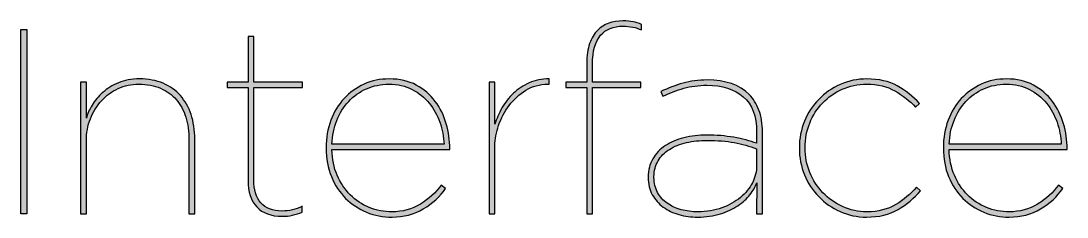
# Model space of a CAD drawing. Extents: x 25 to 347, y 67 to 397.
# Drawn here: x 27.5 to 110.2, y 380.4 to 395.9 of the extents above; entities that cross this region are included whole.
import ezdxf

# ---------------------------------------------------------------- set-up
doc = ezdxf.new("R2010")
doc.units = 0
doc.header["$MEASUREMENT"] = 0
doc.layers.add('PART_NUMBER', color=7, linetype='CONTINUOUS')

# ---------------------------------------------------------------- blocks, each defined once
blk = doc.blocks.new('BLOCK_26')
at = {"layer": 'PART_NUMBER'}
h = blk.add_hatch(color=253, dxfattribs=at)
h.dxf.hatch_style = 2
h.paths.add_polyline_path([(27.501, 395.266), (27.96, 395.266), (27.96, 380.663), (27.501, 380.663)])
blk.add_lwpolyline([(27.501, 395.266), (27.96, 395.266), (27.96, 380.663), (27.501, 380.663), (27.501, 395.266)], dxfattribs=at)
blk = doc.blocks.new('BLOCK_27')
at = {"layer": 'PART_NUMBER'}
h = blk.add_hatch(color=253, dxfattribs=at)
h.dxf.hatch_style = 2
edge = h.paths.add_edge_path()
edge.add_spline(control_points=[(32.216, 391.094), (32.216, 391.094), (32.675, 391.094), (32.675, 391.094), (32.675, 391.094), (32.675, 388.236), (32.675, 388.236), (32.758, 388.556), (32.908, 388.896), (33.124, 389.258), (33.339, 389.62), (33.62, 389.957), (33.968, 390.27), (34.316, 390.583), (34.73, 390.84), (35.21, 391.042), (35.689, 391.243), (36.242, 391.344), (36.868, 391.344), (37.577, 391.344), (38.203, 391.23), (38.746, 391), (39.288, 390.771), (39.744, 390.447), (40.112, 390.03), (40.481, 389.613), (40.762, 389.112), (40.957, 388.528), (41.152, 387.944), (41.249, 387.29), (41.249, 386.567), (41.249, 386.567), (41.249, 380.663), (41.249, 380.663), (41.249, 380.663), (40.79, 380.663), (40.79, 380.663), (40.79, 380.663), (40.79, 386.525), (40.79, 386.525), (40.79, 387.179), (40.707, 387.777), (40.541, 388.319), (40.374, 388.862), (40.124, 389.324), (39.792, 389.707), (39.458, 390.089), (39.042, 390.388), (38.543, 390.604), (38.044, 390.819), (37.468, 390.927), (36.816, 390.927), (36.233, 390.927), (35.692, 390.812), (35.193, 390.583), (34.693, 390.353), (34.256, 390.033), (33.881, 389.623), (33.507, 389.213), (33.212, 388.736), (32.997, 388.194), (32.782, 387.652), (32.675, 387.068), (32.675, 386.442), (32.675, 386.442), (32.675, 380.663), (32.675, 380.663), (32.675, 380.663), (32.216, 380.663), (32.216, 380.663), (32.216, 380.663), (32.216, 391.094), (32.216, 391.094)], knot_values=[0, 0, 0, 0, 1, 1, 1, 2, 2, 2, 3, 3, 3, 4, 4, 4, 5, 5, 5, 6, 6, 6, 7, 7, 7, 8, 8, 8, 9, 9, 9, 10, 10, 10, 11, 11, 11, 12, 12, 12, 13, 13, 13, 14, 14, 14, 15, 15, 15, 16, 16, 16, 17, 17, 17, 18, 18, 18, 19, 19, 19, 20, 20, 20, 21, 21, 21, 22, 22, 22, 23, 23, 23, 24, 24, 24, 24], degree=3, periodic=1)
blk.add_open_spline([(32.216, 391.094), (32.216, 391.094), (32.675, 391.094), (32.675, 391.094), (32.675, 391.094), (32.675, 388.236), (32.675, 388.236), (32.758, 388.556), (32.908, 388.896), (33.124, 389.258), (33.339, 389.62), (33.62, 389.957), (33.968, 390.27), (34.316, 390.583), (34.73, 390.84), (35.21, 391.042), (35.689, 391.243), (36.242, 391.344), (36.868, 391.344), (37.577, 391.344), (38.203, 391.23), (38.746, 391), (39.288, 390.771), (39.744, 390.447), (40.112, 390.03), (40.481, 389.613), (40.762, 389.112), (40.957, 388.528), (41.152, 387.944), (41.249, 387.29), (41.249, 386.567), (41.249, 386.567), (41.249, 380.663), (41.249, 380.663), (41.249, 380.663), (40.79, 380.663), (40.79, 380.663), (40.79, 380.663), (40.79, 386.525), (40.79, 386.525), (40.79, 387.179), (40.707, 387.777), (40.541, 388.319), (40.374, 388.862), (40.124, 389.324), (39.792, 389.707), (39.458, 390.089), (39.042, 390.388), (38.543, 390.604), (38.044, 390.819), (37.468, 390.927), (36.816, 390.927), (36.233, 390.927), (35.692, 390.812), (35.193, 390.583), (34.693, 390.353), (34.256, 390.033), (33.881, 389.623), (33.507, 389.213), (33.212, 388.736), (32.997, 388.194), (32.782, 387.652), (32.675, 387.068), (32.675, 386.442), (32.675, 386.442), (32.675, 380.663), (32.675, 380.663), (32.675, 380.663), (32.216, 380.663), (32.216, 380.663), (32.216, 380.663), (32.216, 391.094), (32.216, 391.094)], degree=3, knots=[0, 0, 0, 0, 1, 1, 1, 2, 2, 2, 3, 3, 3, 4, 4, 4, 5, 5, 5, 6, 6, 6, 7, 7, 7, 8, 8, 8, 9, 9, 9, 10, 10, 10, 11, 11, 11, 12, 12, 12, 13, 13, 13, 14, 14, 14, 15, 15, 15, 16, 16, 16, 17, 17, 17, 18, 18, 18, 19, 19, 19, 20, 20, 20, 21, 21, 21, 22, 22, 22, 23, 23, 23, 24, 24, 24, 24], dxfattribs=at)
blk = doc.blocks.new('BLOCK_28')
at = {"layer": 'PART_NUMBER'}
h = blk.add_hatch(color=253, dxfattribs=at)
h.dxf.hatch_style = 2
edge = h.paths.add_edge_path()
edge.add_spline(control_points=[(48.155, 380.475), (47.278, 380.475), (46.611, 380.721), (46.152, 381.214), (45.693, 381.707), (45.463, 382.411), (45.463, 383.327), (45.463, 383.327), (45.463, 390.677), (45.463, 390.677), (45.463, 390.677), (43.815, 390.677), (43.815, 390.677), (43.815, 390.677), (43.815, 391.094), (43.815, 391.094), (43.815, 391.094), (45.463, 391.094), (45.463, 391.094), (45.463, 391.094), (45.463, 394.703), (45.463, 394.703), (45.463, 394.703), (45.922, 394.703), (45.922, 394.703), (45.922, 394.703), (45.922, 391.094), (45.922, 391.094), (45.922, 391.094), (49.782, 391.094), (49.782, 391.094), (49.782, 391.094), (49.782, 390.677), (49.782, 390.677), (49.782, 390.677), (45.922, 390.677), (45.922, 390.677), (45.922, 390.677), (45.922, 383.37), (45.922, 383.37), (45.922, 382.579), (46.106, 381.968), (46.475, 381.538), (46.843, 381.107), (47.403, 380.892), (48.155, 380.892), (48.711, 380.892), (49.239, 381.017), (49.74, 381.268), (49.74, 381.268), (49.74, 380.809), (49.74, 380.809), (49.253, 380.586), (48.725, 380.475), (48.155, 380.475)], knot_values=[0, 0, 0, 0, 1, 1, 1, 2, 2, 2, 3, 3, 3, 4, 4, 4, 5, 5, 5, 6, 6, 6, 7, 7, 7, 8, 8, 8, 9, 9, 9, 10, 10, 10, 11, 11, 11, 12, 12, 12, 13, 13, 13, 14, 14, 14, 15, 15, 15, 16, 16, 16, 17, 17, 17, 18, 18, 18, 18], degree=3, periodic=1)
blk.add_open_spline([(48.155, 380.475), (47.278, 380.475), (46.611, 380.721), (46.152, 381.214), (45.693, 381.707), (45.463, 382.411), (45.463, 383.327), (45.463, 383.327), (45.463, 390.677), (45.463, 390.677), (45.463, 390.677), (43.815, 390.677), (43.815, 390.677), (43.815, 390.677), (43.815, 391.094), (43.815, 391.094), (43.815, 391.094), (45.463, 391.094), (45.463, 391.094), (45.463, 391.094), (45.463, 394.703), (45.463, 394.703), (45.463, 394.703), (45.922, 394.703), (45.922, 394.703), (45.922, 394.703), (45.922, 391.094), (45.922, 391.094), (45.922, 391.094), (49.782, 391.094), (49.782, 391.094), (49.782, 391.094), (49.782, 390.677), (49.782, 390.677), (49.782, 390.677), (45.922, 390.677), (45.922, 390.677), (45.922, 390.677), (45.922, 383.37), (45.922, 383.37), (45.922, 382.579), (46.106, 381.968), (46.475, 381.538), (46.843, 381.107), (47.403, 380.892), (48.155, 380.892), (48.711, 380.892), (49.239, 381.017), (49.74, 381.268), (49.74, 381.268), (49.74, 380.809), (49.74, 380.809), (49.253, 380.586), (48.725, 380.475), (48.155, 380.475)], degree=3, knots=[0, 0, 0, 0, 1, 1, 1, 2, 2, 2, 3, 3, 3, 4, 4, 4, 5, 5, 5, 6, 6, 6, 7, 7, 7, 8, 8, 8, 9, 9, 9, 10, 10, 10, 11, 11, 11, 12, 12, 12, 13, 13, 13, 14, 14, 14, 15, 15, 15, 16, 16, 16, 17, 17, 17, 18, 18, 18, 18], dxfattribs=at)
blk = doc.blocks.new('BLOCK_29')
at = {"layer": 'PART_NUMBER'}
h = blk.add_hatch(color=253, dxfattribs=at)
h.dxf.hatch_style = 2
edge = h.paths.add_edge_path()
edge.add_spline(control_points=[(56.854, 380.412), (56.144, 380.412), (55.473, 380.541), (54.841, 380.798), (54.208, 381.055), (53.655, 381.421), (53.182, 381.894), (52.709, 382.366), (52.333, 382.94), (52.056, 383.615), (51.777, 384.289), (51.638, 385.044), (51.638, 385.878), (51.638, 385.878), (51.638, 385.92), (51.638, 385.92), (51.638, 386.685), (51.763, 387.401), (52.013, 388.069), (52.262, 388.736), (52.61, 389.31), (53.053, 389.79), (53.498, 390.27), (54.025, 390.649), (54.636, 390.927), (55.247, 391.205), (55.913, 391.344), (56.634, 391.344), (57.454, 391.344), (58.165, 391.181), (58.768, 390.854), (59.372, 390.527), (59.871, 390.099), (60.267, 389.571), (60.663, 389.042), (60.954, 388.451), (61.142, 387.798), (61.329, 387.144), (61.423, 386.49), (61.423, 385.837), (61.423, 385.837), (61.423, 385.753), (61.423, 385.753), (61.423, 385.753), (52.097, 385.753), (52.097, 385.753), (52.111, 385.002), (52.251, 384.324), (52.515, 383.719), (52.78, 383.114), (53.125, 382.596), (53.55, 382.165), (53.975, 381.734), (54.474, 381.403), (55.046, 381.174), (55.617, 380.944), (56.224, 380.83), (56.865, 380.83), (57.673, 380.83), (58.416, 381.035), (59.092, 381.445), (59.768, 381.855), (60.315, 382.353), (60.733, 382.937), (60.733, 382.937), (61.089, 382.686), (61.089, 382.686), (60.644, 382.032), (60.056, 381.49), (59.326, 381.059), (58.596, 380.628), (57.772, 380.412), (56.854, 380.412)], knot_values=[0, 0, 0, 0, 1, 1, 1, 2, 2, 2, 3, 3, 3, 4, 4, 4, 5, 5, 5, 6, 6, 6, 7, 7, 7, 8, 8, 8, 9, 9, 9, 10, 10, 10, 11, 11, 11, 12, 12, 12, 13, 13, 13, 14, 14, 14, 15, 15, 15, 16, 16, 16, 17, 17, 17, 18, 18, 18, 19, 19, 19, 20, 20, 20, 21, 21, 21, 22, 22, 22, 23, 23, 23, 24, 24, 24, 24], degree=3, periodic=1)
edge = h.paths.add_edge_path()
edge.add_spline(control_points=[(60.964, 386.17), (60.936, 386.766), (60.824, 387.347), (60.629, 387.915), (60.434, 388.483), (60.155, 388.988), (59.793, 389.432), (59.43, 389.874), (58.98, 390.234), (58.444, 390.511), (57.907, 390.789), (57.297, 390.927), (56.614, 390.927), (55.959, 390.927), (55.363, 390.806), (54.826, 390.564), (54.29, 390.321), (53.822, 389.989), (53.425, 389.566), (53.028, 389.144), (52.714, 388.642), (52.484, 388.06), (52.253, 387.479), (52.125, 386.849), (52.097, 386.17), (52.097, 386.17), (60.964, 386.17), (60.964, 386.17)], knot_values=[0, 0, 0, 0, 1, 1, 1, 2, 2, 2, 3, 3, 3, 4, 4, 4, 5, 5, 5, 6, 6, 6, 7, 7, 7, 8, 8, 8, 9, 9, 9, 9], degree=3, periodic=1)
for points, knots in [([(56.854, 380.412), (56.144, 380.412), (55.473, 380.541), (54.841, 380.798), (54.208, 381.055), (53.655, 381.421), (53.182, 381.894), (52.709, 382.366), (52.333, 382.94), (52.056, 383.615), (51.777, 384.289), (51.638, 385.044), (51.638, 385.878), (51.638, 385.878), (51.638, 385.92), (51.638, 385.92), (51.638, 386.685), (51.763, 387.401), (52.013, 388.069), (52.262, 388.736), (52.61, 389.31), (53.053, 389.79), (53.498, 390.27), (54.025, 390.649), (54.636, 390.927), (55.247, 391.205), (55.913, 391.344), (56.634, 391.344), (57.454, 391.344), (58.165, 391.181), (58.768, 390.854), (59.372, 390.527), (59.871, 390.099), (60.267, 389.571), (60.663, 389.042), (60.954, 388.451), (61.142, 387.798), (61.329, 387.144), (61.423, 386.49), (61.423, 385.837), (61.423, 385.837), (61.423, 385.753), (61.423, 385.753), (61.423, 385.753), (52.097, 385.753), (52.097, 385.753), (52.111, 385.002), (52.251, 384.324), (52.515, 383.719), (52.78, 383.114), (53.125, 382.596), (53.55, 382.165), (53.975, 381.734), (54.474, 381.403), (55.046, 381.174), (55.617, 380.944), (56.224, 380.83), (56.865, 380.83), (57.673, 380.83), (58.416, 381.035), (59.092, 381.445), (59.768, 381.855), (60.315, 382.353), (60.733, 382.937), (60.733, 382.937), (61.089, 382.686), (61.089, 382.686), (60.644, 382.032), (60.056, 381.49), (59.326, 381.059), (58.596, 380.628), (57.772, 380.412), (56.854, 380.412)], [0, 0, 0, 0, 1, 1, 1, 2, 2, 2, 3, 3, 3, 4, 4, 4, 5, 5, 5, 6, 6, 6, 7, 7, 7, 8, 8, 8, 9, 9, 9, 10, 10, 10, 11, 11, 11, 12, 12, 12, 13, 13, 13, 14, 14, 14, 15, 15, 15, 16, 16, 16, 17, 17, 17, 18, 18, 18, 19, 19, 19, 20, 20, 20, 21, 21, 21, 22, 22, 22, 23, 23, 23, 24, 24, 24, 24]), ([(60.964, 386.17), (60.936, 386.766), (60.824, 387.347), (60.629, 387.915), (60.434, 388.483), (60.155, 388.988), (59.793, 389.432), (59.43, 389.874), (58.98, 390.234), (58.444, 390.511), (57.907, 390.789), (57.297, 390.927), (56.614, 390.927), (55.959, 390.927), (55.363, 390.806), (54.826, 390.564), (54.29, 390.321), (53.822, 389.989), (53.425, 389.566), (53.028, 389.144), (52.714, 388.642), (52.484, 388.06), (52.253, 387.479), (52.125, 386.849), (52.097, 386.17), (52.097, 386.17), (60.964, 386.17), (60.964, 386.17)], [0, 0, 0, 0, 1, 1, 1, 2, 2, 2, 3, 3, 3, 4, 4, 4, 5, 5, 5, 6, 6, 6, 7, 7, 7, 8, 8, 8, 9, 9, 9, 9])]:
    blk.add_open_spline(points, degree=3, knots=knots, dxfattribs=at)
blk = doc.blocks.new('BLOCK_30')
at = {"layer": 'PART_NUMBER'}
h = blk.add_hatch(color=253, dxfattribs=at)
h.dxf.hatch_style = 2
edge = h.paths.add_edge_path()
edge.add_spline(control_points=[(64.531, 391.094), (64.531, 391.094), (64.99, 391.094), (64.99, 391.094), (64.99, 391.094), (64.99, 387.756), (64.99, 387.756), (65.115, 388.187), (65.299, 388.618), (65.543, 389.049), (65.786, 389.48), (66.089, 389.866), (66.451, 390.207), (66.812, 390.548), (67.229, 390.823), (67.702, 391.031), (68.175, 391.24), (68.704, 391.344), (69.288, 391.344), (69.288, 391.344), (69.288, 390.927), (69.288, 390.927), (69.288, 390.927), (69.183, 390.927), (69.183, 390.927), (68.529, 390.927), (67.946, 390.767), (67.431, 390.447), (66.917, 390.127), (66.478, 389.727), (66.117, 389.248), (65.755, 388.768), (65.477, 388.243), (65.282, 387.672), (65.087, 387.102), (64.99, 386.567), (64.99, 386.066), (64.99, 386.066), (64.99, 380.663), (64.99, 380.663), (64.99, 380.663), (64.531, 380.663), (64.531, 380.663), (64.531, 380.663), (64.531, 391.094), (64.531, 391.094)], knot_values=[0, 0, 0, 0, 1, 1, 1, 2, 2, 2, 3, 3, 3, 4, 4, 4, 5, 5, 5, 6, 6, 6, 7, 7, 7, 8, 8, 8, 9, 9, 9, 10, 10, 10, 11, 11, 11, 12, 12, 12, 13, 13, 13, 14, 14, 14, 15, 15, 15, 15], degree=3, periodic=1)
blk.add_open_spline([(64.531, 391.094), (64.531, 391.094), (64.99, 391.094), (64.99, 391.094), (64.99, 391.094), (64.99, 387.756), (64.99, 387.756), (65.115, 388.187), (65.299, 388.618), (65.543, 389.049), (65.786, 389.48), (66.089, 389.866), (66.451, 390.207), (66.812, 390.548), (67.229, 390.823), (67.702, 391.031), (68.175, 391.24), (68.704, 391.344), (69.288, 391.344), (69.288, 391.344), (69.288, 390.927), (69.288, 390.927), (69.288, 390.927), (69.183, 390.927), (69.183, 390.927), (68.529, 390.927), (67.946, 390.767), (67.431, 390.447), (66.917, 390.127), (66.478, 389.727), (66.117, 389.248), (65.755, 388.768), (65.477, 388.243), (65.282, 387.672), (65.087, 387.102), (64.99, 386.567), (64.99, 386.066), (64.99, 386.066), (64.99, 380.663), (64.99, 380.663), (64.99, 380.663), (64.531, 380.663), (64.531, 380.663), (64.531, 380.663), (64.531, 391.094), (64.531, 391.094)], degree=3, knots=[0, 0, 0, 0, 1, 1, 1, 2, 2, 2, 3, 3, 3, 4, 4, 4, 5, 5, 5, 6, 6, 6, 7, 7, 7, 8, 8, 8, 9, 9, 9, 10, 10, 10, 11, 11, 11, 12, 12, 12, 13, 13, 13, 14, 14, 14, 15, 15, 15, 15], dxfattribs=at)
blk = doc.blocks.new('BLOCK_31')
at = {"layer": 'PART_NUMBER'}
h = blk.add_hatch(color=253, dxfattribs=at)
h.dxf.hatch_style = 2
edge = h.paths.add_edge_path()
edge.add_spline(control_points=[(72.25, 390.677), (72.25, 390.677), (70.602, 390.677), (70.602, 390.677), (70.602, 390.677), (70.602, 391.094), (70.602, 391.094), (70.602, 391.094), (72.25, 391.094), (72.25, 391.094), (72.25, 391.094), (72.25, 392.589), (72.25, 392.589), (72.25, 393.185), (72.326, 393.701), (72.48, 394.137), (72.633, 394.573), (72.848, 394.93), (73.126, 395.207), (73.613, 395.691), (74.274, 395.934), (75.108, 395.934), (75.428, 395.934), (75.699, 395.911), (75.922, 395.864), (76.144, 395.818), (76.36, 395.749), (76.569, 395.656), (76.569, 395.656), (76.569, 395.225), (76.569, 395.225), (76.151, 395.419), (75.664, 395.517), (75.108, 395.517), (74.357, 395.517), (73.769, 395.277), (73.345, 394.797), (72.921, 394.317), (72.709, 393.556), (72.709, 392.513), (72.709, 392.513), (72.709, 391.094), (72.709, 391.094), (72.709, 391.094), (76.527, 391.094), (76.527, 391.094), (76.527, 391.094), (76.527, 390.677), (76.527, 390.677), (76.527, 390.677), (72.709, 390.677), (72.709, 390.677), (72.709, 390.677), (72.709, 380.663), (72.709, 380.663), (72.709, 380.663), (72.25, 380.663), (72.25, 380.663), (72.25, 380.663), (72.25, 390.677), (72.25, 390.677)], knot_values=[0, 0, 0, 0, 1, 1, 1, 2, 2, 2, 3, 3, 3, 4, 4, 4, 5, 5, 5, 6, 6, 6, 7, 7, 7, 8, 8, 8, 9, 9, 9, 10, 10, 10, 11, 11, 11, 12, 12, 12, 13, 13, 13, 14, 14, 14, 15, 15, 15, 16, 16, 16, 17, 17, 17, 18, 18, 18, 19, 19, 19, 20, 20, 20, 20], degree=3, periodic=1)
blk.add_open_spline([(72.25, 390.677), (72.25, 390.677), (70.602, 390.677), (70.602, 390.677), (70.602, 390.677), (70.602, 391.094), (70.602, 391.094), (70.602, 391.094), (72.25, 391.094), (72.25, 391.094), (72.25, 391.094), (72.25, 392.589), (72.25, 392.589), (72.25, 393.185), (72.326, 393.701), (72.48, 394.137), (72.633, 394.573), (72.848, 394.93), (73.126, 395.207), (73.613, 395.691), (74.274, 395.934), (75.108, 395.934), (75.428, 395.934), (75.699, 395.911), (75.922, 395.864), (76.144, 395.818), (76.36, 395.749), (76.569, 395.656), (76.569, 395.656), (76.569, 395.225), (76.569, 395.225), (76.151, 395.419), (75.664, 395.517), (75.108, 395.517), (74.357, 395.517), (73.769, 395.277), (73.345, 394.797), (72.921, 394.317), (72.709, 393.556), (72.709, 392.513), (72.709, 392.513), (72.709, 391.094), (72.709, 391.094), (72.709, 391.094), (76.527, 391.094), (76.527, 391.094), (76.527, 391.094), (76.527, 390.677), (76.527, 390.677), (76.527, 390.677), (72.709, 390.677), (72.709, 390.677), (72.709, 390.677), (72.709, 380.663), (72.709, 380.663), (72.709, 380.663), (72.25, 380.663), (72.25, 380.663), (72.25, 380.663), (72.25, 390.677), (72.25, 390.677)], degree=3, knots=[0, 0, 0, 0, 1, 1, 1, 2, 2, 2, 3, 3, 3, 4, 4, 4, 5, 5, 5, 6, 6, 6, 7, 7, 7, 8, 8, 8, 9, 9, 9, 10, 10, 10, 11, 11, 11, 12, 12, 12, 13, 13, 13, 14, 14, 14, 15, 15, 15, 16, 16, 16, 17, 17, 17, 18, 18, 18, 19, 19, 19, 20, 20, 20, 20], dxfattribs=at)
blk = doc.blocks.new('BLOCK_32')
at = {"layer": 'PART_NUMBER'}
h = blk.add_hatch(color=253, dxfattribs=at)
h.dxf.hatch_style = 2
edge = h.paths.add_edge_path()
edge.add_spline(control_points=[(81.021, 380.412), (80.505, 380.412), (80.014, 380.479), (79.547, 380.611), (79.08, 380.743), (78.665, 380.941), (78.303, 381.205), (77.94, 381.469), (77.651, 381.796), (77.435, 382.186), (77.219, 382.575), (77.111, 383.027), (77.111, 383.542), (77.111, 383.542), (77.111, 383.583), (77.111, 383.583), (77.111, 384.126), (77.232, 384.606), (77.476, 385.023), (77.719, 385.44), (78.05, 385.788), (78.467, 386.066), (78.884, 386.344), (79.375, 386.553), (79.938, 386.692), (80.501, 386.831), (81.11, 386.901), (81.763, 386.901), (82.5, 386.901), (83.206, 386.841), (83.881, 386.723), (84.555, 386.605), (85.157, 386.448), (85.685, 386.254), (85.685, 386.254), (85.685, 387.13), (85.685, 387.13), (85.685, 388.396), (85.334, 389.331), (84.632, 389.936), (83.929, 390.541), (82.966, 390.844), (81.742, 390.844), (81.089, 390.844), (80.484, 390.763), (79.927, 390.604), (79.371, 390.444), (78.822, 390.231), (78.279, 389.967), (78.279, 389.967), (78.112, 390.343), (78.112, 390.343), (78.697, 390.621), (79.281, 390.844), (79.865, 391.01), (80.449, 391.177), (81.082, 391.261), (81.763, 391.261), (83.224, 391.261), (84.336, 390.878), (85.101, 390.113), (85.421, 389.793), (85.675, 389.383), (85.863, 388.883), (86.051, 388.382), (86.144, 387.805), (86.144, 387.151), (86.144, 387.151), (86.144, 380.663), (86.144, 380.663), (86.144, 380.663), (85.685, 380.663), (85.685, 380.663), (85.685, 380.663), (85.705, 383.124), (85.705, 383.124), (85.594, 382.818), (85.413, 382.506), (85.162, 382.186), (84.911, 381.866), (84.59, 381.573), (84.2, 381.31), (83.809, 381.045), (83.349, 380.83), (82.82, 380.663), (82.29, 380.496), (81.69, 380.412), (81.021, 380.412)], knot_values=[0, 0, 0, 0, 1, 1, 1, 2, 2, 2, 3, 3, 3, 4, 4, 4, 5, 5, 5, 6, 6, 6, 7, 7, 7, 8, 8, 8, 9, 9, 9, 10, 10, 10, 11, 11, 11, 12, 12, 12, 13, 13, 13, 14, 14, 14, 15, 15, 15, 16, 16, 16, 17, 17, 17, 18, 18, 18, 19, 19, 19, 20, 20, 20, 21, 21, 21, 22, 22, 22, 23, 23, 23, 24, 24, 24, 25, 25, 25, 26, 26, 26, 27, 27, 27, 28, 28, 28, 29, 29, 29, 29], degree=3, periodic=1)
edge = h.paths.add_edge_path()
edge.add_spline(control_points=[(81.033, 380.83), (81.728, 380.83), (82.361, 380.934), (82.932, 381.143), (83.502, 381.351), (83.992, 381.626), (84.402, 381.967), (84.812, 382.307), (85.129, 382.697), (85.352, 383.135), (85.574, 383.573), (85.685, 384.022), (85.685, 384.481), (85.685, 384.481), (85.685, 385.816), (85.685, 385.816), (85.129, 386.024), (84.538, 386.188), (83.912, 386.306), (83.286, 386.424), (82.577, 386.483), (81.784, 386.483), (81.2, 386.483), (80.651, 386.424), (80.136, 386.306), (79.621, 386.188), (79.173, 386.007), (78.79, 385.764), (78.408, 385.52), (78.109, 385.218), (77.893, 384.856), (77.678, 384.494), (77.57, 384.077), (77.57, 383.604), (77.57, 383.604), (77.57, 383.563), (77.57, 383.563), (77.57, 383.104), (77.664, 382.704), (77.852, 382.363), (78.039, 382.022), (78.293, 381.737), (78.613, 381.508), (78.933, 381.278), (79.302, 381.108), (79.719, 380.997), (80.136, 380.885), (80.574, 380.83), (81.033, 380.83)], knot_values=[0, 0, 0, 0, 1, 1, 1, 2, 2, 2, 3, 3, 3, 4, 4, 4, 5, 5, 5, 6, 6, 6, 7, 7, 7, 8, 8, 8, 9, 9, 9, 10, 10, 10, 11, 11, 11, 12, 12, 12, 13, 13, 13, 14, 14, 14, 15, 15, 15, 16, 16, 16, 16], degree=3, periodic=1)
for points, knots in [([(81.021, 380.412), (80.505, 380.412), (80.014, 380.479), (79.547, 380.611), (79.08, 380.743), (78.665, 380.941), (78.303, 381.205), (77.94, 381.469), (77.651, 381.796), (77.435, 382.186), (77.219, 382.575), (77.111, 383.027), (77.111, 383.542), (77.111, 383.542), (77.111, 383.583), (77.111, 383.583), (77.111, 384.126), (77.232, 384.606), (77.476, 385.023), (77.719, 385.44), (78.05, 385.788), (78.467, 386.066), (78.884, 386.344), (79.375, 386.553), (79.938, 386.692), (80.501, 386.831), (81.11, 386.901), (81.763, 386.901), (82.5, 386.901), (83.206, 386.841), (83.881, 386.723), (84.555, 386.605), (85.157, 386.448), (85.685, 386.254), (85.685, 386.254), (85.685, 387.13), (85.685, 387.13), (85.685, 388.396), (85.334, 389.331), (84.632, 389.936), (83.929, 390.541), (82.966, 390.844), (81.742, 390.844), (81.089, 390.844), (80.484, 390.763), (79.927, 390.604), (79.371, 390.444), (78.822, 390.231), (78.279, 389.967), (78.279, 389.967), (78.112, 390.343), (78.112, 390.343), (78.697, 390.621), (79.281, 390.844), (79.865, 391.01), (80.449, 391.177), (81.082, 391.261), (81.763, 391.261), (83.224, 391.261), (84.336, 390.878), (85.101, 390.113), (85.421, 389.793), (85.675, 389.383), (85.863, 388.883), (86.051, 388.382), (86.144, 387.805), (86.144, 387.151), (86.144, 387.151), (86.144, 380.663), (86.144, 380.663), (86.144, 380.663), (85.685, 380.663), (85.685, 380.663), (85.685, 380.663), (85.705, 383.124), (85.705, 383.124), (85.594, 382.818), (85.413, 382.506), (85.162, 382.186), (84.911, 381.866), (84.59, 381.573), (84.2, 381.31), (83.809, 381.045), (83.349, 380.83), (82.82, 380.663), (82.29, 380.496), (81.69, 380.412), (81.021, 380.412)], [0, 0, 0, 0, 1, 1, 1, 2, 2, 2, 3, 3, 3, 4, 4, 4, 5, 5, 5, 6, 6, 6, 7, 7, 7, 8, 8, 8, 9, 9, 9, 10, 10, 10, 11, 11, 11, 12, 12, 12, 13, 13, 13, 14, 14, 14, 15, 15, 15, 16, 16, 16, 17, 17, 17, 18, 18, 18, 19, 19, 19, 20, 20, 20, 21, 21, 21, 22, 22, 22, 23, 23, 23, 24, 24, 24, 25, 25, 25, 26, 26, 26, 27, 27, 27, 28, 28, 28, 29, 29, 29, 29]), ([(81.033, 380.83), (81.728, 380.83), (82.361, 380.934), (82.932, 381.143), (83.502, 381.351), (83.992, 381.626), (84.402, 381.967), (84.812, 382.307), (85.129, 382.697), (85.352, 383.135), (85.574, 383.573), (85.685, 384.022), (85.685, 384.481), (85.685, 384.481), (85.685, 385.816), (85.685, 385.816), (85.129, 386.024), (84.538, 386.188), (83.912, 386.306), (83.286, 386.424), (82.577, 386.483), (81.784, 386.483), (81.2, 386.483), (80.651, 386.424), (80.136, 386.306), (79.621, 386.188), (79.173, 386.007), (78.79, 385.764), (78.408, 385.52), (78.109, 385.218), (77.893, 384.856), (77.678, 384.494), (77.57, 384.077), (77.57, 383.604), (77.57, 383.604), (77.57, 383.563), (77.57, 383.563), (77.57, 383.104), (77.664, 382.704), (77.852, 382.363), (78.039, 382.022), (78.293, 381.737), (78.613, 381.508), (78.933, 381.278), (79.302, 381.108), (79.719, 380.997), (80.136, 380.885), (80.574, 380.83), (81.033, 380.83)], [0, 0, 0, 0, 1, 1, 1, 2, 2, 2, 3, 3, 3, 4, 4, 4, 5, 5, 5, 6, 6, 6, 7, 7, 7, 8, 8, 8, 9, 9, 9, 10, 10, 10, 11, 11, 11, 12, 12, 12, 13, 13, 13, 14, 14, 14, 15, 15, 15, 16, 16, 16, 16])]:
    blk.add_open_spline(points, degree=3, knots=knots, dxfattribs=at)
blk = doc.blocks.new('BLOCK_33')
at = {"layer": 'PART_NUMBER'}
h = blk.add_hatch(color=253, dxfattribs=at)
h.dxf.hatch_style = 2
edge = h.paths.add_edge_path()
edge.add_spline(control_points=[(94.385, 380.412), (93.634, 380.412), (92.935, 380.558), (92.288, 380.85), (91.641, 381.143), (91.078, 381.535), (90.598, 382.029), (90.119, 382.523), (89.743, 383.1), (89.472, 383.761), (89.201, 384.421), (89.065, 385.12), (89.065, 385.857), (89.065, 385.857), (89.065, 385.899), (89.065, 385.899), (89.065, 386.636), (89.201, 387.335), (89.472, 387.996), (89.743, 388.656), (90.119, 389.234), (90.598, 389.727), (91.078, 390.221), (91.645, 390.614), (92.299, 390.906), (92.952, 391.198), (93.655, 391.344), (94.406, 391.344), (95.365, 391.344), (96.169, 391.16), (96.815, 390.791), (97.462, 390.423), (98.049, 389.96), (98.578, 389.404), (98.578, 389.404), (98.265, 389.112), (98.265, 389.112), (97.792, 389.613), (97.246, 390.04), (96.628, 390.395), (96.009, 390.75), (95.261, 390.927), (94.385, 390.927), (93.689, 390.927), (93.046, 390.795), (92.455, 390.531), (91.864, 390.266), (91.349, 389.905), (90.911, 389.446), (90.473, 388.987), (90.132, 388.455), (89.889, 387.85), (89.646, 387.245), (89.524, 386.601), (89.524, 385.92), (89.524, 385.92), (89.524, 385.878), (89.524, 385.878), (89.524, 385.197), (89.649, 384.55), (89.899, 383.938), (90.15, 383.326), (90.494, 382.791), (90.932, 382.332), (91.37, 381.873), (91.888, 381.508), (92.486, 381.237), (93.084, 380.965), (93.724, 380.83), (94.406, 380.83), (95.296, 380.83), (96.057, 381.021), (96.69, 381.403), (97.323, 381.786), (97.869, 382.241), (98.328, 382.77), (98.328, 382.77), (98.641, 382.478), (98.641, 382.478), (98.154, 381.907), (97.566, 381.421), (96.878, 381.017), (96.189, 380.614), (95.358, 380.412), (94.385, 380.412)], knot_values=[0, 0, 0, 0, 1, 1, 1, 2, 2, 2, 3, 3, 3, 4, 4, 4, 5, 5, 5, 6, 6, 6, 7, 7, 7, 8, 8, 8, 9, 9, 9, 10, 10, 10, 11, 11, 11, 12, 12, 12, 13, 13, 13, 14, 14, 14, 15, 15, 15, 16, 16, 16, 17, 17, 17, 18, 18, 18, 19, 19, 19, 20, 20, 20, 21, 21, 21, 22, 22, 22, 23, 23, 23, 24, 24, 24, 25, 25, 25, 26, 26, 26, 27, 27, 27, 28, 28, 28, 28], degree=3, periodic=1)
blk.add_open_spline([(94.385, 380.412), (93.634, 380.412), (92.935, 380.558), (92.288, 380.85), (91.641, 381.143), (91.078, 381.535), (90.598, 382.029), (90.119, 382.523), (89.743, 383.1), (89.472, 383.761), (89.201, 384.421), (89.065, 385.12), (89.065, 385.857), (89.065, 385.857), (89.065, 385.899), (89.065, 385.899), (89.065, 386.636), (89.201, 387.335), (89.472, 387.996), (89.743, 388.656), (90.119, 389.234), (90.598, 389.727), (91.078, 390.221), (91.645, 390.614), (92.299, 390.906), (92.952, 391.198), (93.655, 391.344), (94.406, 391.344), (95.365, 391.344), (96.169, 391.16), (96.815, 390.791), (97.462, 390.423), (98.049, 389.96), (98.578, 389.404), (98.578, 389.404), (98.265, 389.112), (98.265, 389.112), (97.792, 389.613), (97.246, 390.04), (96.628, 390.395), (96.009, 390.75), (95.261, 390.927), (94.385, 390.927), (93.689, 390.927), (93.046, 390.795), (92.455, 390.531), (91.864, 390.266), (91.349, 389.905), (90.911, 389.446), (90.473, 388.987), (90.132, 388.455), (89.889, 387.85), (89.646, 387.245), (89.524, 386.601), (89.524, 385.92), (89.524, 385.92), (89.524, 385.878), (89.524, 385.878), (89.524, 385.197), (89.649, 384.55), (89.899, 383.938), (90.15, 383.326), (90.494, 382.791), (90.932, 382.332), (91.37, 381.873), (91.888, 381.508), (92.486, 381.237), (93.084, 380.965), (93.724, 380.83), (94.406, 380.83), (95.296, 380.83), (96.057, 381.021), (96.69, 381.403), (97.323, 381.786), (97.869, 382.241), (98.328, 382.77), (98.328, 382.77), (98.641, 382.478), (98.641, 382.478), (98.154, 381.907), (97.566, 381.421), (96.878, 381.017), (96.189, 380.614), (95.358, 380.412), (94.385, 380.412)], degree=3, knots=[0, 0, 0, 0, 1, 1, 1, 2, 2, 2, 3, 3, 3, 4, 4, 4, 5, 5, 5, 6, 6, 6, 7, 7, 7, 8, 8, 8, 9, 9, 9, 10, 10, 10, 11, 11, 11, 12, 12, 12, 13, 13, 13, 14, 14, 14, 15, 15, 15, 16, 16, 16, 17, 17, 17, 18, 18, 18, 19, 19, 19, 20, 20, 20, 21, 21, 21, 22, 22, 22, 23, 23, 23, 24, 24, 24, 25, 25, 25, 26, 26, 26, 27, 27, 27, 28, 28, 28, 28], dxfattribs=at)
blk = doc.blocks.new('BLOCK_34')
at = {"layer": 'PART_NUMBER'}
h = blk.add_hatch(color=253, dxfattribs=at)
h.dxf.hatch_style = 2
edge = h.paths.add_edge_path()
edge.add_spline(control_points=[(105.671, 380.412), (104.962, 380.412), (104.291, 380.541), (103.658, 380.798), (103.025, 381.055), (102.472, 381.421), (101.999, 381.894), (101.527, 382.366), (101.151, 382.94), (100.873, 383.615), (100.594, 384.289), (100.456, 385.044), (100.456, 385.878), (100.456, 385.878), (100.456, 385.92), (100.456, 385.92), (100.456, 386.685), (100.581, 387.401), (100.83, 388.069), (101.08, 388.736), (101.427, 389.31), (101.871, 389.79), (102.315, 390.27), (102.843, 390.649), (103.453, 390.927), (104.064, 391.205), (104.73, 391.344), (105.452, 391.344), (106.271, 391.344), (106.982, 391.181), (107.586, 390.854), (108.189, 390.527), (108.689, 390.099), (109.084, 389.571), (109.48, 389.042), (109.772, 388.451), (109.959, 387.798), (110.146, 387.144), (110.24, 386.49), (110.24, 385.837), (110.24, 385.837), (110.24, 385.753), (110.24, 385.753), (110.24, 385.753), (100.915, 385.753), (100.915, 385.753), (100.929, 385.002), (101.068, 384.324), (101.333, 383.719), (101.598, 383.114), (101.943, 382.596), (102.368, 382.165), (102.793, 381.734), (103.291, 381.403), (103.863, 381.174), (104.434, 380.944), (105.041, 380.83), (105.682, 380.83), (106.491, 380.83), (107.233, 381.035), (107.909, 381.445), (108.586, 381.855), (109.133, 382.353), (109.551, 382.937), (109.551, 382.937), (109.906, 382.686), (109.906, 382.686), (109.461, 382.032), (108.874, 381.49), (108.143, 381.059), (107.413, 380.628), (106.589, 380.412), (105.671, 380.412)], knot_values=[0, 0, 0, 0, 1, 1, 1, 2, 2, 2, 3, 3, 3, 4, 4, 4, 5, 5, 5, 6, 6, 6, 7, 7, 7, 8, 8, 8, 9, 9, 9, 10, 10, 10, 11, 11, 11, 12, 12, 12, 13, 13, 13, 14, 14, 14, 15, 15, 15, 16, 16, 16, 17, 17, 17, 18, 18, 18, 19, 19, 19, 20, 20, 20, 21, 21, 21, 22, 22, 22, 23, 23, 23, 24, 24, 24, 24], degree=3, periodic=1)
edge = h.paths.add_edge_path()
edge.add_spline(control_points=[(109.781, 386.17), (109.753, 386.766), (109.642, 387.347), (109.446, 387.915), (109.251, 388.483), (108.972, 388.988), (108.61, 389.432), (108.247, 389.874), (107.798, 390.234), (107.261, 390.511), (106.725, 390.789), (106.115, 390.927), (105.432, 390.927), (104.776, 390.927), (104.18, 390.806), (103.644, 390.564), (103.107, 390.321), (102.64, 389.989), (102.243, 389.566), (101.845, 389.144), (101.531, 388.642), (101.301, 388.06), (101.071, 387.479), (100.942, 386.849), (100.915, 386.17), (100.915, 386.17), (109.781, 386.17), (109.781, 386.17)], knot_values=[0, 0, 0, 0, 1, 1, 1, 2, 2, 2, 3, 3, 3, 4, 4, 4, 5, 5, 5, 6, 6, 6, 7, 7, 7, 8, 8, 8, 9, 9, 9, 9], degree=3, periodic=1)
for points, knots in [([(105.671, 380.412), (104.962, 380.412), (104.291, 380.541), (103.658, 380.798), (103.025, 381.055), (102.472, 381.421), (101.999, 381.894), (101.527, 382.366), (101.151, 382.94), (100.873, 383.615), (100.594, 384.289), (100.456, 385.044), (100.456, 385.878), (100.456, 385.878), (100.456, 385.92), (100.456, 385.92), (100.456, 386.685), (100.581, 387.401), (100.83, 388.069), (101.08, 388.736), (101.427, 389.31), (101.871, 389.79), (102.315, 390.27), (102.843, 390.649), (103.453, 390.927), (104.064, 391.205), (104.73, 391.344), (105.452, 391.344), (106.271, 391.344), (106.982, 391.181), (107.586, 390.854), (108.189, 390.527), (108.689, 390.099), (109.084, 389.571), (109.48, 389.042), (109.772, 388.451), (109.959, 387.798), (110.146, 387.144), (110.24, 386.49), (110.24, 385.837), (110.24, 385.837), (110.24, 385.753), (110.24, 385.753), (110.24, 385.753), (100.915, 385.753), (100.915, 385.753), (100.929, 385.002), (101.068, 384.324), (101.333, 383.719), (101.598, 383.114), (101.943, 382.596), (102.368, 382.165), (102.793, 381.734), (103.291, 381.403), (103.863, 381.174), (104.434, 380.944), (105.041, 380.83), (105.682, 380.83), (106.491, 380.83), (107.233, 381.035), (107.909, 381.445), (108.586, 381.855), (109.133, 382.353), (109.551, 382.937), (109.551, 382.937), (109.906, 382.686), (109.906, 382.686), (109.461, 382.032), (108.874, 381.49), (108.143, 381.059), (107.413, 380.628), (106.589, 380.412), (105.671, 380.412)], [0, 0, 0, 0, 1, 1, 1, 2, 2, 2, 3, 3, 3, 4, 4, 4, 5, 5, 5, 6, 6, 6, 7, 7, 7, 8, 8, 8, 9, 9, 9, 10, 10, 10, 11, 11, 11, 12, 12, 12, 13, 13, 13, 14, 14, 14, 15, 15, 15, 16, 16, 16, 17, 17, 17, 18, 18, 18, 19, 19, 19, 20, 20, 20, 21, 21, 21, 22, 22, 22, 23, 23, 23, 24, 24, 24, 24]), ([(109.781, 386.17), (109.753, 386.766), (109.642, 387.347), (109.446, 387.915), (109.251, 388.483), (108.972, 388.988), (108.61, 389.432), (108.247, 389.874), (107.798, 390.234), (107.261, 390.511), (106.725, 390.789), (106.115, 390.927), (105.432, 390.927), (104.776, 390.927), (104.18, 390.806), (103.644, 390.564), (103.107, 390.321), (102.64, 389.989), (102.243, 389.566), (101.845, 389.144), (101.531, 388.642), (101.301, 388.06), (101.071, 387.479), (100.942, 386.849), (100.915, 386.17), (100.915, 386.17), (109.781, 386.17), (109.781, 386.17)], [0, 0, 0, 0, 1, 1, 1, 2, 2, 2, 3, 3, 3, 4, 4, 4, 5, 5, 5, 6, 6, 6, 7, 7, 7, 8, 8, 8, 9, 9, 9, 9])]:
    blk.add_open_spline(points, degree=3, knots=knots, dxfattribs=at)
blk = doc.blocks.new('BLOCK_25')
at = {"layer": 'PART_NUMBER'}
for name in ['BLOCK_31', 'BLOCK_26', 'BLOCK_28', 'BLOCK_27', 'BLOCK_29', 'BLOCK_30', 'BLOCK_32', 'BLOCK_33', 'BLOCK_34']:
    blk.add_blockref(name, (0, 0), dxfattribs=at)

msp = doc.modelspace()

# ---------------------------------------------------------------- block references
at = {"layer": 'PART_NUMBER'}
msp.add_blockref('BLOCK_25', (0, 0), dxfattribs=at)

doc.saveas('drawing.dxf')
